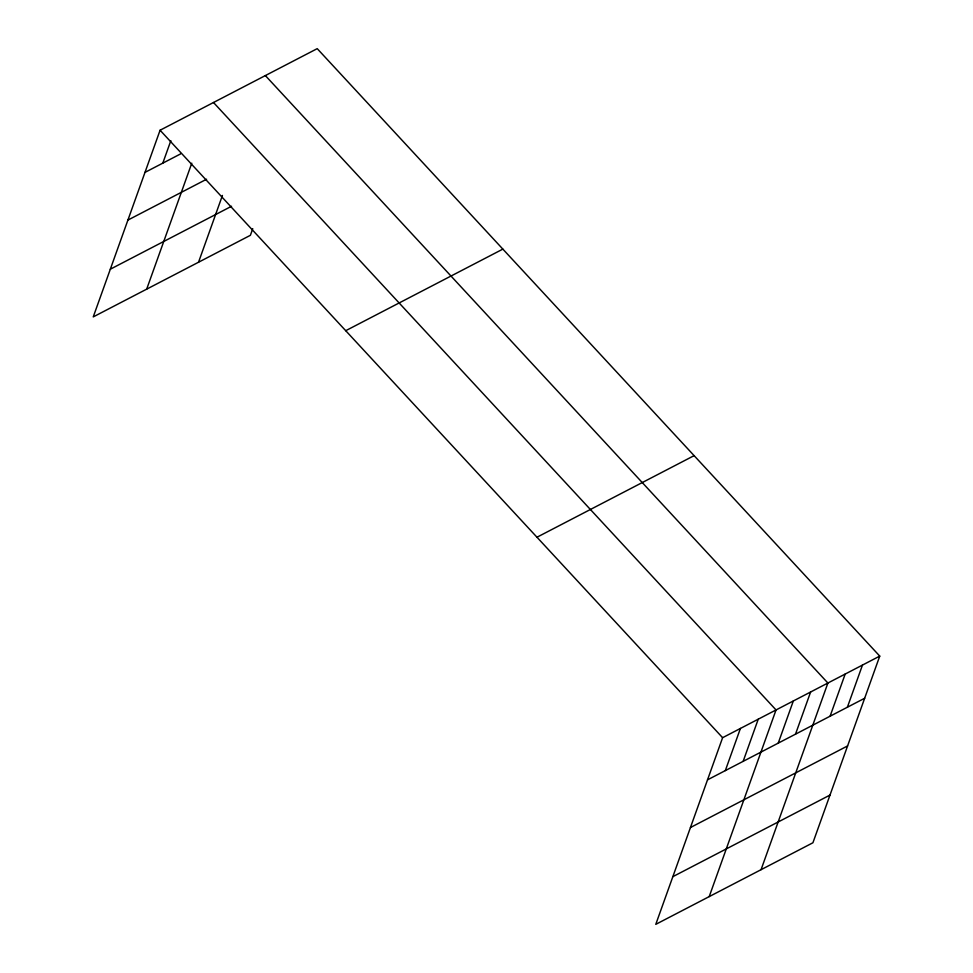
<?xml version="1.0" encoding="UTF-8"?>
<svg xmlns="http://www.w3.org/2000/svg" width="973" height="973" viewBox="0 0 973 973"><rect width="100%" height="100%" fill="white"/><g stroke="black" fill="none" stroke-linecap="round" stroke-linejoin="round"><path stroke-width="1.46" d="M879.75 656.106L722.611 737.692L655.778 924.35L812.917 842.764L879.75 656.106L317.222 48.65L160.083 130.236L93.25 316.894L250.389 235.308L252.761 228.679M162.795 163.148L170.847 140.671M146.68 289.151L191.778 163.196M198.528 262.236L222.44 195.439M725.323 770.604L740.417 728.449M743.141 761.36L758.235 719.205M709.208 896.607L776.04 709.949L213.501 102.506M778.23 743.129L793.323 700.974M795.513 734.153L810.606 692.01M761.068 869.68L827.901 683.034L265.361 75.578M830.091 716.213L845.184 674.058M847.374 707.237L862.467 665.082M144.989 172.391L180.601 153.904M127.913 220.08L206.604 179.227M110.314 269.205L231.562 206.264M345.719 330.698L502.859 249.112M536.974 537.23L694.114 455.644M707.517 779.847L864.656 698.261M690.441 827.537L847.592 745.938M672.854 876.661L829.993 795.075M160.083 130.236L722.611 737.692"/></g></svg>
